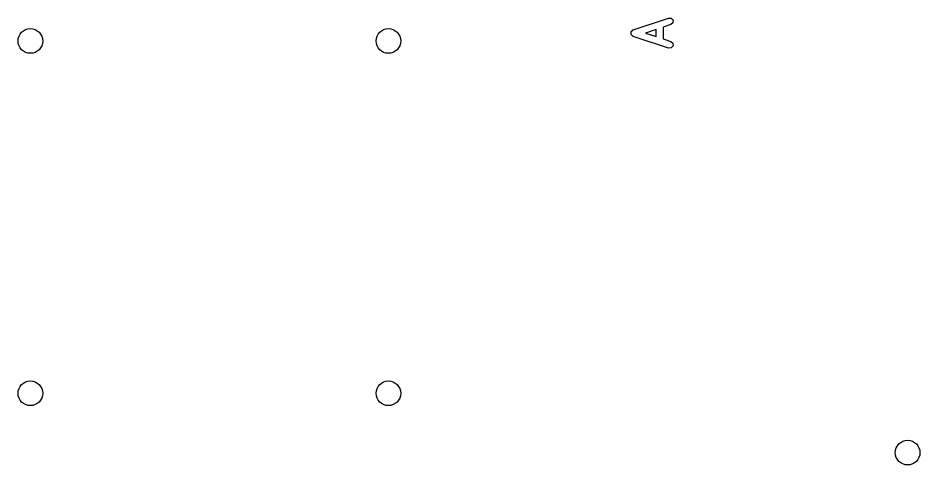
# Model space of a CAD drawing. Extents: x 0.07 to 1.94, y 0.19 to 1.53.
# Drawn here: x 1.303 to 1.807, y 0.193 to 0.443 of the extents above; entities that cross this region are included whole.
import ezdxf

# ---------------------------------------------------------------- set-up
doc = ezdxf.new("R2010")
doc.units = 0
doc.header["$MEASUREMENT"] = 0
doc.layers.add('BLACK', color=7, linetype='CONTINUOUS')

msp = doc.modelspace()

# ---------------------------------------------------------------- linework, layer by layer
at = {"layer": 'BLACK', "linetype": 'CONTINUOUS'}
for p, q in [((1.64679, 0.43625), (1.66649, 0.44282)), ((1.66773, 0.43912), (1.66343, 0.43768)), ((1.66649, 0.44282), (1.66798, 0.44271)), ((1.66885, 0.44009), (1.66773, 0.43912)), ((1.66798, 0.44271), (1.66896, 0.44158)), ((1.66896, 0.44158), (1.66885, 0.44009)), ((1.64556, 0.43502), (1.64566, 0.43513)), ((1.6456, 0.4344), (1.64556, 0.43502)), ((1.64556, 0.43378), (1.6456, 0.4344)), ((1.64566, 0.43367), (1.64556, 0.43378)), ((1.64566, 0.43513), (1.64567, 0.43527)), ((1.64567, 0.43353), (1.64566, 0.43367)), ((1.64567, 0.43527), (1.64613, 0.43568)), ((1.64613, 0.43312), (1.64567, 0.43353)), ((1.64613, 0.43568), (1.64654, 0.43614)), ((1.64654, 0.43614), (1.64668, 0.43615)), ((1.64668, 0.43615), (1.64679, 0.43625)), ((1.65953, 0.43638), (1.65358, 0.4344)), ((1.65358, 0.4344), (1.65953, 0.43241)), ((1.65953, 0.43241), (1.65953, 0.43638)), ((1.66343, 0.43768), (1.66343, 0.43111)), ((1.64654, 0.43266), (1.64613, 0.43312)), ((1.64668, 0.43265), (1.64654, 0.43266)), ((1.64679, 0.43255), (1.64668, 0.43265)), ((1.66649, 0.42598), (1.64679, 0.43255)), ((1.66343, 0.43111), (1.66773, 0.42968)), ((1.66773, 0.42968), (1.66885, 0.42871)), ((1.66885, 0.42871), (1.66896, 0.42722)), ((1.66798, 0.42609), (1.66649, 0.42598)), ((1.66896, 0.42722), (1.66798, 0.42609))]:
    msp.add_line(p, q, dxfattribs=at)
at = {"layer": 'BLACK'}
for centre in [(1.31, 0.43), (1.51, 0.43), (1.31, 0.23315), (1.51, 0.23315), (1.8, 0.2)]:
    msp.add_circle(centre, 0.00689, dxfattribs=at)

doc.saveas('drawing.dxf')
